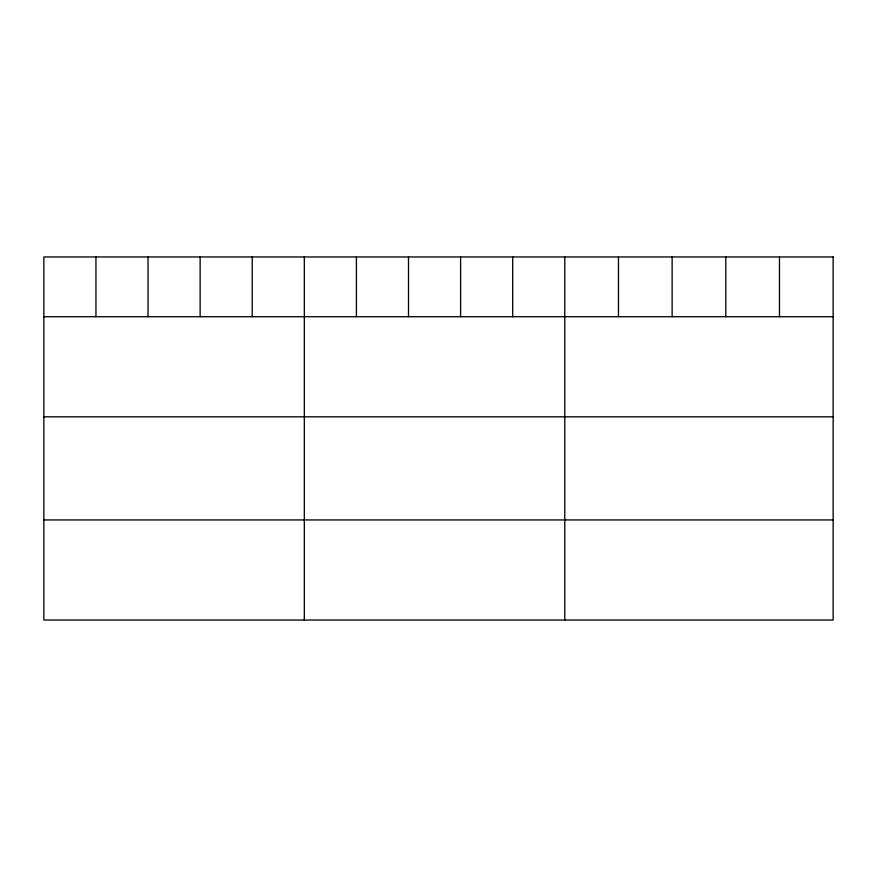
<?xml version="1.0" encoding="UTF-8"?>
<svg xmlns="http://www.w3.org/2000/svg" width="877" height="877" viewBox="0 0 877 877"><rect width="100%" height="100%" fill="white"/><g stroke="black" fill="none" stroke-linecap="round" stroke-linejoin="round"><path stroke-width="1.32" d="M43.85 316.729L833.15 316.729M43.85 416.816L833.15 416.816M43.85 519.94L833.15 519.94M779.478 256.961L779.478 316.729M725.805 256.961L725.805 316.729M672.133 256.961L672.133 316.729M618.46 256.961L618.46 316.729M564.788 256.961L564.788 620.039M512.694 256.961L512.694 316.729M460.6 256.961L460.6 316.729M408.507 256.961L408.507 316.729M356.413 256.961L356.413 316.729M304.319 256.961L304.319 620.039M252.225 256.961L252.225 316.729M200.131 256.961L200.131 316.729M148.038 256.961L148.038 316.729M95.944 256.961L95.944 316.729M833.15 256.961L43.85 256.961L43.85 620.039L833.15 620.039L833.15 256.961"/></g></svg>
